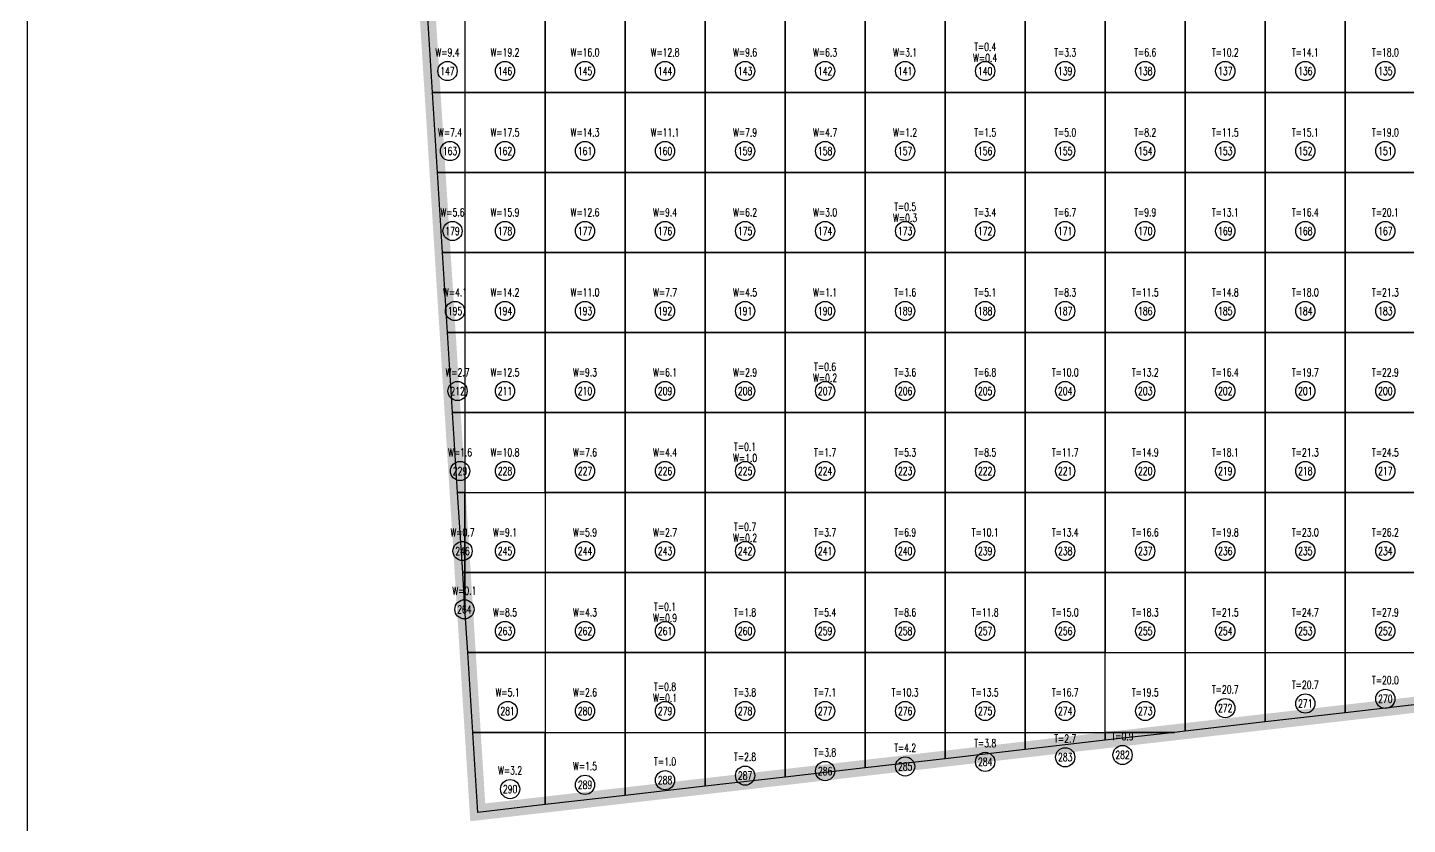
# Model space of a CAD drawing. Extents: x 4283 to 40403, y 1134 to 1764.
# Drawn here: x 14162 to 14248.2, y 1574.3 to 1624.1 of the extents above; entities that cross this region are included whole.
import ezdxf
from ezdxf.enums import TextEntityAlignment as Align

# ---------------------------------------------------------------- set-up
doc = ezdxf.new("R2010")
doc.units = 0
for name, color, linetype in [('tdz_15-3方格网', 2, 'Continuous'), ('tdz_15-3方格网计算', 7, 'Continuous'), ('tdz_土方计算图', 7, 'Continuous'), ('tdz_格田', 6, 'Continuous')]:
    doc.layers.add(name, color=color, linetype=linetype)
doc.styles.add('GLandNum', font='txt_____.ttf', dxfattribs={"width": 0.7, "height": 0.5})

msp = doc.modelspace()

# ---------------------------------------------------------------- linework, layer by layer
at = {"layer": 'tdz_15-3方格网', "linetype": 'Continuous'}
for points in [[(14186.976, 1625.045, 3391), (14189.317, 1625.045, 3391), (14189.317, 1620.045, 3391), (14187.29, 1620.045, 3391)], [(14189.317, 1625.045, 3391), (14189.317, 1620.045, 3391), (14194.317, 1620.045, 3391), (14194.317, 1625.045, 3391)], [(14194.317, 1625.045, 3391), (14194.317, 1620.045, 3391), (14199.317, 1620.045, 3391), (14199.317, 1625.045, 3391)], [(14199.317, 1625.045, 3391), (14199.317, 1620.045, 3391), (14204.317, 1620.045, 3391), (14204.317, 1625.045, 3391)], [(14204.317, 1625.045, 3391), (14204.317, 1620.045, 3391), (14209.317, 1620.045, 3391), (14209.317, 1625.045, 3391)], [(14209.317, 1625.045, 3391), (14209.317, 1620.045, 3391), (14214.317, 1620.045, 3391), (14214.317, 1625.045, 3391)], [(14214.317, 1625.045, 3391), (14214.317, 1620.045, 3391), (14219.317, 1620.045, 3391), (14219.317, 1625.045, 3391)], [(14219.317, 1625.045, 3391), (14219.317, 1620.045, 3391), (14224.317, 1620.045, 3391), (14224.317, 1625.045, 3391)], [(14224.317, 1625.045, 3391), (14224.317, 1620.045, 3391), (14229.317, 1620.045, 3391), (14229.317, 1625.045, 3391)], [(14229.317, 1625.045, 3391), (14229.317, 1620.045, 3391), (14234.317, 1620.045, 3391), (14234.317, 1625.045, 3390.984)], [(14234.317, 1625.045, 3390.984), (14234.317, 1620.045, 3391), (14239.317, 1620.045, 3390.982), (14239.317, 1625.045, 3390.956)], [(14239.317, 1625.045, 3390.956), (14239.317, 1620.045, 3390.982), (14244.317, 1620.045, 3390.954), (14244.317, 1625.045, 3390.927)], [(14244.317, 1625.045, 3390.927), (14244.317, 1620.045, 3390.954), (14249.317, 1620.045, 3390.925), (14249.317, 1625.045, 3390.898)], [(14187.29, 1620.045, 3391), (14189.317, 1620.045, 3391), (14189.317, 1615.045, 3391), (14187.604, 1615.045, 3391)], [(14189.317, 1620.045, 3391), (14189.317, 1615.045, 3391), (14194.317, 1615.045, 3391), (14194.317, 1620.045, 3391)], [(14194.317, 1620.045, 3391), (14194.317, 1615.045, 3391), (14199.317, 1615.045, 3391), (14199.317, 1620.045, 3391)], [(14199.317, 1620.045, 3391), (14199.317, 1615.045, 3391), (14204.317, 1615.045, 3391), (14204.317, 1620.045, 3391)], [(14204.317, 1620.045, 3391), (14204.317, 1615.045, 3391), (14209.317, 1615.045, 3391), (14209.317, 1620.045, 3391)], [(14209.317, 1620.045, 3391), (14209.317, 1615.045, 3391), (14214.317, 1615.045, 3391), (14214.317, 1620.045, 3391)], [(14214.317, 1620.045, 3391), (14214.317, 1615.045, 3391), (14219.317, 1615.045, 3391), (14219.317, 1620.045, 3391)], [(14219.317, 1620.045, 3391), (14219.317, 1615.045, 3391), (14224.317, 1615.045, 3391), (14224.317, 1620.045, 3391)], [(14224.317, 1620.045, 3391), (14224.317, 1615.045, 3391), (14229.317, 1615.045, 3391), (14229.317, 1620.045, 3391)], [(14229.317, 1620.045, 3391), (14229.317, 1615.045, 3391), (14234.317, 1615.045, 3391), (14234.317, 1620.045, 3391)], [(14234.317, 1620.045, 3391), (14234.317, 1615.045, 3391), (14239.317, 1615.045, 3391), (14239.317, 1620.045, 3390.982)], [(14239.317, 1620.045, 3390.982), (14239.317, 1615.045, 3391), (14244.317, 1615.045, 3390.98), (14244.317, 1620.045, 3390.954)], [(14244.317, 1620.045, 3390.954), (14244.317, 1615.045, 3390.98), (14249.317, 1615.045, 3390.952), (14249.317, 1620.045, 3390.925)], [(14187.604, 1615.045, 3391), (14189.317, 1615.045, 3391), (14189.317, 1610.045, 3391), (14187.918, 1610.045, 3391)], [(14189.317, 1615.045, 3391), (14189.317, 1610.045, 3391), (14194.317, 1610.045, 3391), (14194.317, 1615.045, 3391)], [(14194.317, 1615.045, 3391), (14194.317, 1610.045, 3391), (14199.317, 1610.045, 3391), (14199.317, 1615.045, 3391)], [(14199.317, 1615.045, 3391), (14199.317, 1610.045, 3391), (14204.317, 1610.045, 3391), (14204.317, 1615.045, 3391)], [(14204.317, 1615.045, 3391), (14204.317, 1610.045, 3391), (14209.317, 1610.045, 3391), (14209.317, 1615.045, 3391)], [(14209.317, 1615.045, 3391), (14209.317, 1610.045, 3391), (14214.317, 1610.045, 3391), (14214.317, 1615.045, 3391)], [(14214.317, 1615.045, 3391), (14214.317, 1610.045, 3391), (14219.317, 1610.045, 3391), (14219.317, 1615.045, 3391)], [(14219.317, 1615.045, 3391), (14219.317, 1610.045, 3391), (14224.317, 1610.045, 3391), (14224.317, 1615.045, 3391)], [(14224.317, 1615.045, 3391), (14224.317, 1610.045, 3391), (14229.317, 1610.045, 3391), (14229.317, 1615.045, 3391)], [(14229.317, 1615.045, 3391), (14229.317, 1610.045, 3391), (14234.317, 1610.045, 3391), (14234.317, 1615.045, 3391)], [(14234.317, 1615.045, 3391), (14234.317, 1610.045, 3391), (14239.317, 1610.045, 3391), (14239.317, 1615.045, 3391)], [(14239.317, 1615.045, 3391), (14239.317, 1610.045, 3391), (14244.317, 1610.045, 3391), (14244.317, 1615.045, 3390.98)], [(14244.317, 1615.045, 3390.98), (14244.317, 1610.045, 3391), (14249.317, 1610.045, 3390.978), (14249.317, 1615.045, 3390.952)], [(14187.918, 1610.045, 3391), (14189.317, 1610.045, 3391), (14189.317, 1605.045, 3391), (14188.231, 1605.045, 3391)], [(14189.317, 1610.045, 3391), (14189.317, 1605.045, 3391), (14194.317, 1605.045, 3391), (14194.317, 1610.045, 3391)], [(14194.317, 1610.045, 3391), (14194.317, 1605.045, 3391), (14199.317, 1605.045, 3391), (14199.317, 1610.045, 3391)], [(14199.317, 1610.045, 3391), (14199.317, 1605.045, 3391), (14204.317, 1605.045, 3391), (14204.317, 1610.045, 3391)], [(14204.317, 1610.045, 3391), (14204.317, 1605.045, 3391), (14209.317, 1605.045, 3391), (14209.317, 1610.045, 3391)], [(14209.317, 1610.045, 3391), (14209.317, 1605.045, 3391), (14214.317, 1605.045, 3391), (14214.317, 1610.045, 3391)], [(14214.317, 1610.045, 3391), (14214.317, 1605.045, 3391), (14219.317, 1605.045, 3391), (14219.317, 1610.045, 3391)], [(14219.317, 1610.045, 3391), (14219.317, 1605.045, 3391), (14224.317, 1605.045, 3391), (14224.317, 1610.045, 3391)], [(14224.317, 1610.045, 3391), (14224.317, 1605.045, 3391), (14229.317, 1605.045, 3391), (14229.317, 1610.045, 3391)], [(14229.317, 1610.045, 3391), (14229.317, 1605.045, 3391), (14234.317, 1605.045, 3391), (14234.317, 1610.045, 3391)], [(14234.317, 1610.045, 3391), (14234.317, 1605.045, 3391), (14239.317, 1605.045, 3391), (14239.317, 1610.045, 3391)], [(14239.317, 1610.045, 3391), (14239.317, 1605.045, 3391), (14244.317, 1605.045, 3391), (14244.317, 1610.045, 3391)], [(14244.317, 1610.045, 3391), (14244.317, 1605.045, 3391), (14249.317, 1605.045, 3391), (14249.317, 1610.045, 3390.978)], [(14188.231, 1605.045, 3391), (14189.317, 1605.045, 3391), (14189.317, 1600.045, 3391), (14188.545, 1600.045, 3391)], [(14189.317, 1605.045, 3391), (14189.317, 1600.045, 3391), (14194.317, 1600.045, 3391), (14194.317, 1605.045, 3391)], [(14194.317, 1605.045, 3391), (14194.317, 1600.045, 3391), (14199.317, 1600.045, 3391), (14199.317, 1605.045, 3391)], [(14199.317, 1605.045, 3391), (14199.317, 1600.045, 3391), (14204.317, 1600.045, 3391), (14204.317, 1605.045, 3391)], [(14204.317, 1605.045, 3391), (14204.317, 1600.045, 3391), (14209.317, 1600.045, 3391), (14209.317, 1605.045, 3391)], [(14209.317, 1605.045, 3391), (14209.317, 1600.045, 3391), (14214.317, 1600.045, 3391), (14214.317, 1605.045, 3391)], [(14214.317, 1605.045, 3391), (14214.317, 1600.045, 3391), (14219.317, 1600.045, 3391), (14219.317, 1605.045, 3391)], [(14219.317, 1605.045, 3391), (14219.317, 1600.045, 3391), (14224.317, 1600.045, 3391), (14224.317, 1605.045, 3391)], [(14224.317, 1605.045, 3391), (14224.317, 1600.045, 3391), (14229.317, 1600.045, 3391), (14229.317, 1605.045, 3391)], [(14229.317, 1605.045, 3391), (14229.317, 1600.045, 3391), (14234.317, 1600.045, 3391), (14234.317, 1605.045, 3391)], [(14234.317, 1605.045, 3391), (14234.317, 1600.045, 3391), (14239.317, 1600.045, 3391), (14239.317, 1605.045, 3391)], [(14239.317, 1605.045, 3391), (14239.317, 1600.045, 3391), (14244.317, 1600.045, 3391), (14244.317, 1605.045, 3391)], [(14244.317, 1605.045, 3391), (14244.317, 1600.045, 3391), (14249.317, 1600.045, 3391), (14249.317, 1605.045, 3391)], [(14188.545, 1600.045, 3391), (14189.317, 1600.045, 3391), (14189.317, 1595.045, 3391), (14188.859, 1595.045, 3391)], [(14189.317, 1600.045, 3391), (14189.317, 1595.045, 3391), (14194.317, 1595.045, 3391), (14194.317, 1600.045, 3391)], [(14194.317, 1600.045, 3391), (14194.317, 1595.045, 3391), (14199.317, 1595.045, 3391), (14199.317, 1600.045, 3391)], [(14199.317, 1600.045, 3391), (14199.317, 1595.045, 3391), (14204.317, 1595.045, 3391), (14204.317, 1600.045, 3391)], [(14204.317, 1600.045, 3391), (14204.317, 1595.045, 3391), (14209.317, 1595.045, 3391), (14209.317, 1600.045, 3391)], [(14209.317, 1600.045, 3391), (14209.317, 1595.045, 3391), (14214.317, 1595.045, 3391), (14214.317, 1600.045, 3391)], [(14214.317, 1600.045, 3391), (14214.317, 1595.045, 3391), (14219.317, 1595.045, 3391), (14219.317, 1600.045, 3391)], [(14219.317, 1600.045, 3391), (14219.317, 1595.045, 3391), (14224.317, 1595.045, 3391), (14224.317, 1600.045, 3391)], [(14224.317, 1600.045, 3391), (14224.317, 1595.045, 3391), (14229.317, 1595.045, 3391), (14229.317, 1600.045, 3391)], [(14229.317, 1600.045, 3391), (14229.317, 1595.045, 3391), (14234.317, 1595.045, 3391), (14234.317, 1600.045, 3391)], [(14234.317, 1600.045, 3391), (14234.317, 1595.045, 3391), (14239.317, 1595.045, 3391), (14239.317, 1600.045, 3391)], [(14239.317, 1600.045, 3391), (14239.317, 1595.045, 3391), (14244.317, 1595.045, 3391), (14244.317, 1600.045, 3391)], [(14244.317, 1600.045, 3391), (14244.317, 1595.045, 3391), (14249.317, 1595.045, 3391), (14249.317, 1600.045, 3391)], [(14188.859, 1595.045, 3391), (14189.317, 1595.045, 3391), (14189.317, 1590.045, 3391), (14189.173, 1590.045, 3391)], [(14189.317, 1590.045, 3391), (14189.317, 1595.045, 3391), (14194.317, 1595.045, 3391), (14194.317, 1590.045, 3391)], [(14194.317, 1595.045, 3391), (14194.317, 1590.045, 3391), (14199.317, 1590.045, 3391), (14199.317, 1595.045, 3391)], [(14199.317, 1595.045, 3391), (14199.317, 1590.045, 3391), (14204.317, 1590.045, 3391), (14204.317, 1595.045, 3391)], [(14204.317, 1595.045, 3391), (14204.317, 1590.045, 3391), (14209.317, 1590.045, 3391), (14209.317, 1595.045, 3391)], [(14209.317, 1595.045, 3391), (14209.317, 1590.045, 3391), (14214.317, 1590.045, 3391), (14214.317, 1595.045, 3391)], [(14214.317, 1595.045, 3391), (14214.317, 1590.045, 3391), (14219.317, 1590.045, 3391), (14219.317, 1595.045, 3391)], [(14219.317, 1595.045, 3391), (14219.317, 1590.045, 3391), (14224.317, 1590.045, 3391), (14224.317, 1595.045, 3391)], [(14224.317, 1595.045, 3391), (14224.317, 1590.045, 3391), (14229.317, 1590.045, 3391), (14229.317, 1595.045, 3391)], [(14229.317, 1595.045, 3391), (14229.317, 1590.045, 3391), (14234.317, 1590.045, 3391), (14234.317, 1595.045, 3391)], [(14234.317, 1595.045, 3391), (14234.317, 1590.045, 3391), (14239.317, 1590.045, 3391), (14239.317, 1595.045, 3391)], [(14239.317, 1595.045, 3391), (14239.317, 1590.045, 3391), (14244.317, 1590.045, 3391), (14244.317, 1595.045, 3391)], [(14244.317, 1595.045, 3391), (14244.317, 1590.045, 3391), (14249.317, 1590.045, 3391), (14249.317, 1595.045, 3391)], [(14189.173, 1590.045, 3391), (14189.317, 1590.045, 3391), (14189.317, 1587.755, 3391)], [(14189.317, 1587.755, 3391), (14189.317, 1590.045, 3391), (14194.317, 1590.045, 3391), (14194.317, 1585.045, 3391), (14189.487, 1585.045, 3391)], [(14194.317, 1590.045, 3391), (14194.317, 1585.045, 3391), (14199.317, 1585.045, 3391), (14199.317, 1590.045, 3391)], [(14199.317, 1590.045, 3391), (14199.317, 1585.045, 3391), (14204.317, 1585.045, 3391), (14204.317, 1590.045, 3391)], [(14204.317, 1590.045, 3391), (14204.317, 1585.045, 3391), (14209.317, 1585.045, 3391), (14209.317, 1590.045, 3391)], [(14209.317, 1590.045, 3391), (14209.317, 1585.045, 3391), (14214.317, 1585.045, 3391), (14214.317, 1590.045, 3391)], [(14214.317, 1590.045, 3391), (14214.317, 1585.045, 3391), (14219.317, 1585.045, 3391), (14219.317, 1590.045, 3391)], [(14219.317, 1590.045, 3391), (14219.317, 1585.045, 3391), (14224.317, 1585.045, 3391), (14224.317, 1590.045, 3391)], [(14224.317, 1590.045, 3391), (14224.317, 1585.045, 3391), (14229.317, 1585.045, 3391), (14229.317, 1590.045, 3391)], [(14229.317, 1590.045, 3391), (14229.317, 1585.045, 3391), (14234.317, 1585.045, 3391), (14234.317, 1590.045, 3391)], [(14234.317, 1590.045, 3391), (14234.317, 1585.045, 3391), (14239.317, 1585.045, 3391), (14239.317, 1590.045, 3391)], [(14239.317, 1590.045, 3391), (14239.317, 1585.045, 3391), (14244.317, 1585.045, 3391), (14244.317, 1590.045, 3391)], [(14244.317, 1590.045, 3391), (14244.317, 1585.045, 3391), (14249.317, 1585.045, 3391), (14249.317, 1590.045, 3391)], [(14189.487, 1585.045, 3391), (14194.317, 1585.045, 3391), (14194.317, 1580.045, 3391), (14189.801, 1580.045, 3391)], [(14194.317, 1585.045, 3391), (14194.317, 1580.045, 3391), (14199.317, 1580.045, 3391), (14199.317, 1585.045, 3391)], [(14199.317, 1585.045, 3391), (14199.317, 1580.045, 3391), (14204.317, 1580.045, 3391), (14204.317, 1585.045, 3391)], [(14204.317, 1585.045, 3391), (14204.317, 1580.045, 3391), (14209.317, 1580.045, 3391), (14209.317, 1585.045, 3391)], [(14209.317, 1585.045, 3391), (14209.317, 1580.045, 3391), (14214.317, 1580.045, 3391), (14214.317, 1585.045, 3391)], [(14214.317, 1585.045, 3391), (14214.317, 1580.045, 3391), (14219.317, 1580.045, 3391), (14219.317, 1585.045, 3391)], [(14219.317, 1585.045, 3391), (14219.317, 1580.045, 3391), (14224.317, 1580.045, 3391), (14224.317, 1585.045, 3391)], [(14224.317, 1585.045, 3391), (14224.317, 1580.045, 3391), (14229.317, 1580.045, 3391), (14229.317, 1585.045, 3391)], [(14233.643, 1580.045, 3391), (14229.317, 1580.045, 3391), (14229.317, 1585.045, 3391), (14234.317, 1585.045, 3391), (14234.317, 1580.123, 3391)], [(14234.317, 1580.123, 3391), (14234.317, 1585.045, 3391), (14239.317, 1585.045, 3391), (14239.317, 1580.697, 3391)], [(14239.317, 1580.697, 3391), (14239.317, 1585.045, 3391), (14244.317, 1585.045, 3391), (14244.317, 1581.272, 3391)], [(14244.317, 1581.272, 3391), (14244.317, 1585.045, 3391), (14249.317, 1585.045, 3391), (14249.317, 1581.846, 3391)], [(14189.801, 1580.045, 3391), (14194.317, 1580.045, 3391), (14194.317, 1575.528, 3391), (14190.115, 1575.045, 3391)], [(14194.317, 1575.528, 3391), (14194.317, 1580.045, 3391), (14199.317, 1580.045, 3391), (14199.317, 1576.103, 3391)], [(14199.317, 1576.103, 3391), (14199.317, 1580.045, 3391), (14204.317, 1580.045, 3391), (14204.317, 1576.677, 3391)], [(14204.317, 1576.677, 3391), (14204.317, 1580.045, 3391), (14209.317, 1580.045, 3391), (14209.317, 1577.251, 3391)], [(14209.317, 1577.251, 3391), (14209.317, 1580.045, 3391), (14214.317, 1580.045, 3391), (14214.317, 1577.826, 3391)], [(14214.317, 1577.826, 3391), (14214.317, 1580.045, 3391), (14219.317, 1580.045, 3391), (14219.317, 1578.4, 3391)], [(14219.317, 1578.4, 3391), (14219.317, 1580.045, 3391), (14224.317, 1580.045, 3391), (14224.317, 1578.974, 3391)], [(14224.317, 1578.974, 3391), (14224.317, 1580.045, 3391), (14229.317, 1580.045, 3391), (14229.317, 1579.549, 3391)], [(14229.317, 1580.045, 3391), (14233.643, 1580.045, 3391), (14229.317, 1579.549, 3391)]]:
    msp.add_polyline3d(points, close=True, dxfattribs=at)
at = {"layer": 'tdz_15-3方格网计算', "color": 7, "linetype": 'Continuous'}
for centre in [(14188.225, 1621.379), (14191.817, 1621.379), (14196.817, 1621.379), (14201.817, 1621.379), (14206.817, 1621.379), (14211.817, 1621.379), (14216.817, 1621.379), (14221.817, 1621.379), (14226.817, 1621.379), (14231.817, 1621.379), (14236.817, 1621.379), (14241.817, 1621.379), (14246.817, 1621.379), (14188.382, 1616.379), (14191.817, 1616.379), (14196.817, 1616.379), (14201.817, 1616.379), (14206.817, 1616.379), (14211.817, 1616.379), (14216.817, 1616.379), (14221.817, 1616.379), (14226.817, 1616.379), (14231.817, 1616.379), (14236.817, 1616.379), (14241.817, 1616.379), (14246.817, 1616.379), (14188.539, 1611.379), (14191.817, 1611.379), (14196.817, 1611.379), (14201.817, 1611.379), (14206.817, 1611.379), (14211.817, 1611.379), (14216.817, 1611.379), (14221.817, 1611.379), (14226.817, 1611.379), (14231.817, 1611.379), (14236.817, 1611.379), (14241.817, 1611.379), (14246.817, 1611.379), (14188.696, 1606.379), (14191.817, 1606.379), (14196.817, 1606.379), (14201.817, 1606.379), (14206.817, 1606.379), (14211.817, 1606.379), (14216.817, 1606.379), (14221.817, 1606.379), (14226.817, 1606.379), (14231.817, 1606.379), (14236.817, 1606.379), (14241.817, 1606.379), (14246.817, 1606.379), (14188.853, 1601.379), (14191.817, 1601.379), (14196.817, 1601.379), (14201.817, 1601.379), (14206.817, 1601.379), (14211.817, 1601.379), (14216.817, 1601.379), (14221.817, 1601.379), (14226.817, 1601.379), (14231.817, 1601.379), (14236.817, 1601.379), (14241.817, 1601.379), (14246.817, 1601.379), (14189.01, 1596.379), (14191.817, 1596.379), (14196.817, 1596.379), (14201.817, 1596.379), (14206.817, 1596.379), (14211.817, 1596.379), (14216.817, 1596.379), (14221.817, 1596.379), (14226.817, 1596.379), (14231.817, 1596.379), (14236.817, 1596.379), (14241.817, 1596.379), (14246.817, 1596.379), (14189.166, 1591.379), (14191.817, 1591.379), (14196.817, 1591.379), (14201.817, 1591.379), (14206.817, 1591.379), (14211.817, 1591.379), (14216.817, 1591.379), (14221.817, 1591.379), (14226.817, 1591.379), (14231.817, 1591.379), (14236.817, 1591.379), (14241.817, 1591.379), (14246.817, 1591.379), (14189.281, 1587.733), (14191.817, 1586.379), (14196.817, 1586.379), (14201.817, 1586.379), (14206.817, 1586.379), (14211.817, 1586.379), (14216.817, 1586.379), (14221.817, 1586.379), (14226.817, 1586.379), (14231.817, 1586.379), (14236.817, 1586.379), (14241.817, 1586.379), (14246.817, 1586.379), (14191.98, 1581.379), (14196.817, 1581.379), (14201.817, 1581.379), (14206.817, 1581.379), (14211.817, 1581.379), (14216.817, 1581.379), (14221.817, 1581.379), (14226.817, 1581.379), (14231.817, 1581.379), (14236.817, 1581.561), (14241.817, 1581.848), (14246.817, 1582.135), (14216.817, 1577.912), (14221.817, 1578.2), (14226.817, 1578.487), (14230.398, 1578.63), (14201.817, 1577.051), (14206.817, 1577.338), (14211.817, 1577.625), (14192.137, 1576.499), (14196.817, 1576.764)]:
    msp.add_circle(centre, 0.6, dxfattribs=at)
at = {"layer": 'tdz_土方计算图', "linetype": 'Continuous'}
msp.add_lwpolyline([(14161.99, 1514.092), (14161.99, 1514.092), (14161.99, 1674.092), (14161.99, 1674.092)], dxfattribs=at)
at = {"layer": 'tdz_格田', "linetype": 'Continuous', "lineweight": 60, "const_width": 1}
msp.add_lwpolyline([(14190.115, 1575.045), (14184.317, 1667.412), (14242.207, 1673.139), (14269.663, 1584.183), (14190.115, 1575.045)], close=True, dxfattribs=at)

# ---------------------------------------------------------------- texts
at = {"layer": 'tdz_15-3方格网计算', "color": 173, "linetype": 'Continuous', "style": 'GLandNum', "width": 0.7}
for s, p in [('W=9.4', (14188.225, 1622.545)), ('W=19.2', (14191.817, 1622.545)), ('W=16.0', (14196.817, 1622.545)), ('W=12.8', (14201.817, 1622.545)), ('W=9.6', (14206.817, 1622.545)), ('W=6.3', (14211.817, 1622.545)), ('W=3.1', (14216.817, 1622.545)), ('W=0.4', (14221.817, 1622.195)), ('W=7.4', (14188.382, 1617.545)), ('W=17.5', (14191.817, 1617.545)), ('W=14.3', (14196.817, 1617.545)), ('W=11.1', (14201.817, 1617.545)), ('W=7.9', (14206.817, 1617.545)), ('W=4.7', (14211.817, 1617.545)), ('W=1.2', (14216.817, 1617.545)), ('W=5.6', (14188.539, 1612.545)), ('W=15.9', (14191.817, 1612.545)), ('W=12.6', (14196.817, 1612.545)), ('W=9.4', (14201.817, 1612.545)), ('W=6.2', (14206.817, 1612.545)), ('W=3.0', (14211.817, 1612.545)), ('W=0.3', (14216.817, 1612.195)), ('W=4.1', (14188.696, 1607.545)), ('W=14.2', (14191.817, 1607.545)), ('W=11.0', (14196.817, 1607.545)), ('W=7.7', (14201.817, 1607.545)), ('W=4.5', (14206.817, 1607.545)), ('W=1.1', (14211.817, 1607.545)), ('W=2.7', (14188.853, 1602.545)), ('W=12.5', (14191.817, 1602.545)), ('W=9.3', (14196.817, 1602.545)), ('W=6.1', (14201.817, 1602.545)), ('W=2.9', (14206.817, 1602.545)), ('W=0.2', (14211.817, 1602.195)), ('W=1.6', (14189.01, 1597.545)), ('W=10.8', (14191.817, 1597.545)), ('W=7.6', (14196.817, 1597.545)), ('W=4.4', (14201.817, 1597.545)), ('W=1.0', (14206.817, 1597.195)), ('W=0.7', (14189.166, 1592.545)), ('W=9.1', (14191.817, 1592.545)), ('W=5.9', (14196.817, 1592.545)), ('W=2.7', (14201.817, 1592.545)), ('W=0.2', (14206.817, 1592.195)), ('W=0.1', (14189.281, 1588.9)), ('W=8.5', (14191.817, 1587.545)), ('W=4.3', (14196.817, 1587.545)), ('W=0.9', (14201.817, 1587.195)), ('W=5.1', (14191.98, 1582.545)), ('W=2.6', (14196.817, 1582.545)), ('W=0.1', (14201.817, 1582.195)), ('W=3.2', (14192.137, 1577.666)), ('W=1.5', (14196.817, 1577.93))]:
    msp.add_text(s, height=0.5, dxfattribs=at).set_placement(p, align=Align.MIDDLE_CENTER)
at = {"layer": 'tdz_15-3方格网计算', "color": 2, "linetype": 'Continuous', "style": 'GLandNum', "width": 0.7}
for s, p in [('T=0.4', (14221.817, 1622.895)), ('T=3.3', (14226.817, 1622.545)), ('T=6.6', (14231.817, 1622.545)), ('T=10.2', (14236.817, 1622.545)), ('T=14.1', (14241.817, 1622.545)), ('T=18.0', (14246.817, 1622.545)), ('T=1.5', (14221.817, 1617.545)), ('T=5.0', (14226.817, 1617.545)), ('T=8.2', (14231.817, 1617.545)), ('T=11.5', (14236.817, 1617.545)), ('T=15.1', (14241.817, 1617.545)), ('T=19.0', (14246.817, 1617.545)), ('T=0.5', (14216.817, 1612.895)), ('T=3.4', (14221.817, 1612.545)), ('T=6.7', (14226.817, 1612.545)), ('T=9.9', (14231.817, 1612.545)), ('T=13.1', (14236.817, 1612.545)), ('T=16.4', (14241.817, 1612.545)), ('T=20.1', (14246.817, 1612.545)), ('T=1.6', (14216.817, 1607.545)), ('T=5.1', (14221.817, 1607.545)), ('T=8.3', (14226.817, 1607.545)), ('T=11.5', (14231.817, 1607.545)), ('T=14.8', (14236.817, 1607.545)), ('T=18.0', (14241.817, 1607.545)), ('T=21.3', (14246.817, 1607.545)), ('T=0.6', (14211.817, 1602.895)), ('T=3.6', (14216.817, 1602.545)), ('T=6.8', (14221.817, 1602.545)), ('T=10.0', (14226.817, 1602.545)), ('T=13.2', (14231.817, 1602.545)), ('T=16.4', (14236.817, 1602.545)), ('T=19.7', (14241.817, 1602.545)), ('T=22.9', (14246.817, 1602.545)), ('T=0.1', (14206.817, 1597.895)), ('T=1.7', (14211.817, 1597.545)), ('T=5.3', (14216.817, 1597.545)), ('T=8.5', (14221.817, 1597.545)), ('T=11.7', (14226.817, 1597.545)), ('T=14.9', (14231.817, 1597.545)), ('T=18.1', (14236.817, 1597.545)), ('T=21.3', (14241.817, 1597.545)), ('T=24.5', (14246.817, 1597.545)), ('T=0.7', (14206.817, 1592.895)), ('T=3.7', (14211.817, 1592.545)), ('T=6.9', (14216.817, 1592.545)), ('T=10.1', (14221.817, 1592.545)), ('T=13.4', (14226.817, 1592.545)), ('T=16.6', (14231.817, 1592.545)), ('T=19.8', (14236.817, 1592.545)), ('T=23.0', (14241.817, 1592.545)), ('T=26.2', (14246.817, 1592.545)), ('T=0.1', (14201.817, 1587.895)), ('T=1.8', (14206.817, 1587.545)), ('T=5.4', (14211.817, 1587.545)), ('T=8.6', (14216.817, 1587.545)), ('T=11.8', (14221.817, 1587.545)), ('T=15.0', (14226.817, 1587.545)), ('T=18.3', (14231.817, 1587.545)), ('T=21.5', (14236.817, 1587.545)), ('T=24.7', (14241.817, 1587.545)), ('T=27.9', (14246.817, 1587.545)), ('T=0.8', (14201.817, 1582.895)), ('T=3.8', (14206.817, 1582.545)), ('T=7.1', (14211.817, 1582.545)), ('T=10.3', (14216.817, 1582.545)), ('T=13.5', (14221.817, 1582.545)), ('T=16.7', (14226.817, 1582.545)), ('T=19.5', (14231.817, 1582.545)), ('T=20.7', (14236.817, 1582.728)), ('T=20.7', (14241.817, 1583.015)), ('T=20.0', (14246.817, 1583.302)), ('T=4.2', (14216.817, 1579.079)), ('T=3.8', (14221.817, 1579.366)), ('T=2.7', (14226.817, 1579.653)), ('T=0.9', (14230.398, 1579.797)), ('T=1.0', (14201.817, 1578.218)), ('T=2.8', (14206.817, 1578.505)), ('T=3.8', (14211.817, 1578.792))]:
    msp.add_text(s, height=0.5, dxfattribs=at).set_placement(p, align=Align.MIDDLE_CENTER)
at = {"layer": 'tdz_15-3方格网计算', "color": 7, "linetype": 'Continuous', "style": 'GLandNum', "width": 0.7}
for s, p in [('147', (14188.225, 1621.379)), ('146', (14191.817, 1621.379)), ('145', (14196.817, 1621.379)), ('144', (14201.817, 1621.379)), ('143', (14206.817, 1621.379)), ('142', (14211.817, 1621.379)), ('141', (14216.817, 1621.379)), ('140', (14221.817, 1621.379)), ('139', (14226.817, 1621.379)), ('138', (14231.817, 1621.379)), ('137', (14236.817, 1621.379)), ('136', (14241.817, 1621.379)), ('135', (14246.817, 1621.379)), ('163', (14188.382, 1616.379)), ('162', (14191.817, 1616.379)), ('161', (14196.817, 1616.379)), ('160', (14201.817, 1616.379)), ('159', (14206.817, 1616.379)), ('158', (14211.817, 1616.379)), ('157', (14216.817, 1616.379)), ('156', (14221.817, 1616.379)), ('155', (14226.817, 1616.379)), ('154', (14231.817, 1616.379)), ('153', (14236.817, 1616.379)), ('152', (14241.817, 1616.379)), ('151', (14246.817, 1616.379)), ('179', (14188.539, 1611.379)), ('178', (14191.817, 1611.379)), ('177', (14196.817, 1611.379)), ('176', (14201.817, 1611.379)), ('175', (14206.817, 1611.379)), ('174', (14211.817, 1611.379)), ('173', (14216.817, 1611.379)), ('172', (14221.817, 1611.379)), ('171', (14226.817, 1611.379)), ('170', (14231.817, 1611.379)), ('169', (14236.817, 1611.379)), ('168', (14241.817, 1611.379)), ('167', (14246.817, 1611.379)), ('195', (14188.696, 1606.379)), ('194', (14191.817, 1606.379)), ('193', (14196.817, 1606.379)), ('192', (14201.817, 1606.379)), ('191', (14206.817, 1606.379)), ('190', (14211.817, 1606.379)), ('189', (14216.817, 1606.379)), ('188', (14221.817, 1606.379)), ('187', (14226.817, 1606.379)), ('186', (14231.817, 1606.379)), ('185', (14236.817, 1606.379)), ('184', (14241.817, 1606.379)), ('183', (14246.817, 1606.379)), ('212', (14188.853, 1601.379)), ('211', (14191.817, 1601.379)), ('210', (14196.817, 1601.379)), ('209', (14201.817, 1601.379)), ('208', (14206.817, 1601.379)), ('207', (14211.817, 1601.379)), ('206', (14216.817, 1601.379)), ('205', (14221.817, 1601.379)), ('204', (14226.817, 1601.379)), ('203', (14231.817, 1601.379)), ('202', (14236.817, 1601.379)), ('201', (14241.817, 1601.379)), ('200', (14246.817, 1601.379)), ('229', (14189.01, 1596.379)), ('228', (14191.817, 1596.379)), ('227', (14196.817, 1596.379)), ('226', (14201.817, 1596.379)), ('225', (14206.817, 1596.379)), ('224', (14211.817, 1596.379)), ('223', (14216.817, 1596.379)), ('222', (14221.817, 1596.379)), ('221', (14226.817, 1596.379)), ('220', (14231.817, 1596.379)), ('219', (14236.817, 1596.379)), ('218', (14241.817, 1596.379)), ('217', (14246.817, 1596.379)), ('246', (14189.166, 1591.379)), ('245', (14191.817, 1591.379)), ('244', (14196.817, 1591.379)), ('243', (14201.817, 1591.379)), ('242', (14206.817, 1591.379)), ('241', (14211.817, 1591.379)), ('240', (14216.817, 1591.379)), ('239', (14221.817, 1591.379)), ('238', (14226.817, 1591.379)), ('237', (14231.817, 1591.379)), ('236', (14236.817, 1591.379)), ('235', (14241.817, 1591.379)), ('234', (14246.817, 1591.379)), ('264', (14189.281, 1587.733)), ('263', (14191.817, 1586.379)), ('262', (14196.817, 1586.379)), ('261', (14201.817, 1586.379)), ('260', (14206.817, 1586.379)), ('259', (14211.817, 1586.379)), ('258', (14216.817, 1586.379)), ('257', (14221.817, 1586.379)), ('256', (14226.817, 1586.379)), ('255', (14231.817, 1586.379)), ('254', (14236.817, 1586.379)), ('253', (14241.817, 1586.379)), ('252', (14246.817, 1586.379)), ('271', (14241.817, 1581.848)), ('270', (14246.817, 1582.135)), ('281', (14191.98, 1581.379)), ('280', (14196.817, 1581.379)), ('279', (14201.817, 1581.379)), ('278', (14206.817, 1581.379)), ('277', (14211.817, 1581.379)), ('276', (14216.817, 1581.379)), ('275', (14221.817, 1581.379)), ('274', (14226.817, 1581.379)), ('273', (14231.817, 1581.379)), ('272', (14236.817, 1581.561)), ('284', (14221.817, 1578.2)), ('283', (14226.817, 1578.487)), ('282', (14230.398, 1578.63)), ('287', (14206.817, 1577.338)), ('286', (14211.817, 1577.625)), ('285', (14216.817, 1577.912)), ('290', (14192.137, 1576.499)), ('289', (14196.817, 1576.764)), ('288', (14201.817, 1577.051))]:
    msp.add_text(s, height=0.5, dxfattribs=at).set_placement(p, align=Align.MIDDLE_CENTER)

doc.saveas('drawing.dxf')
